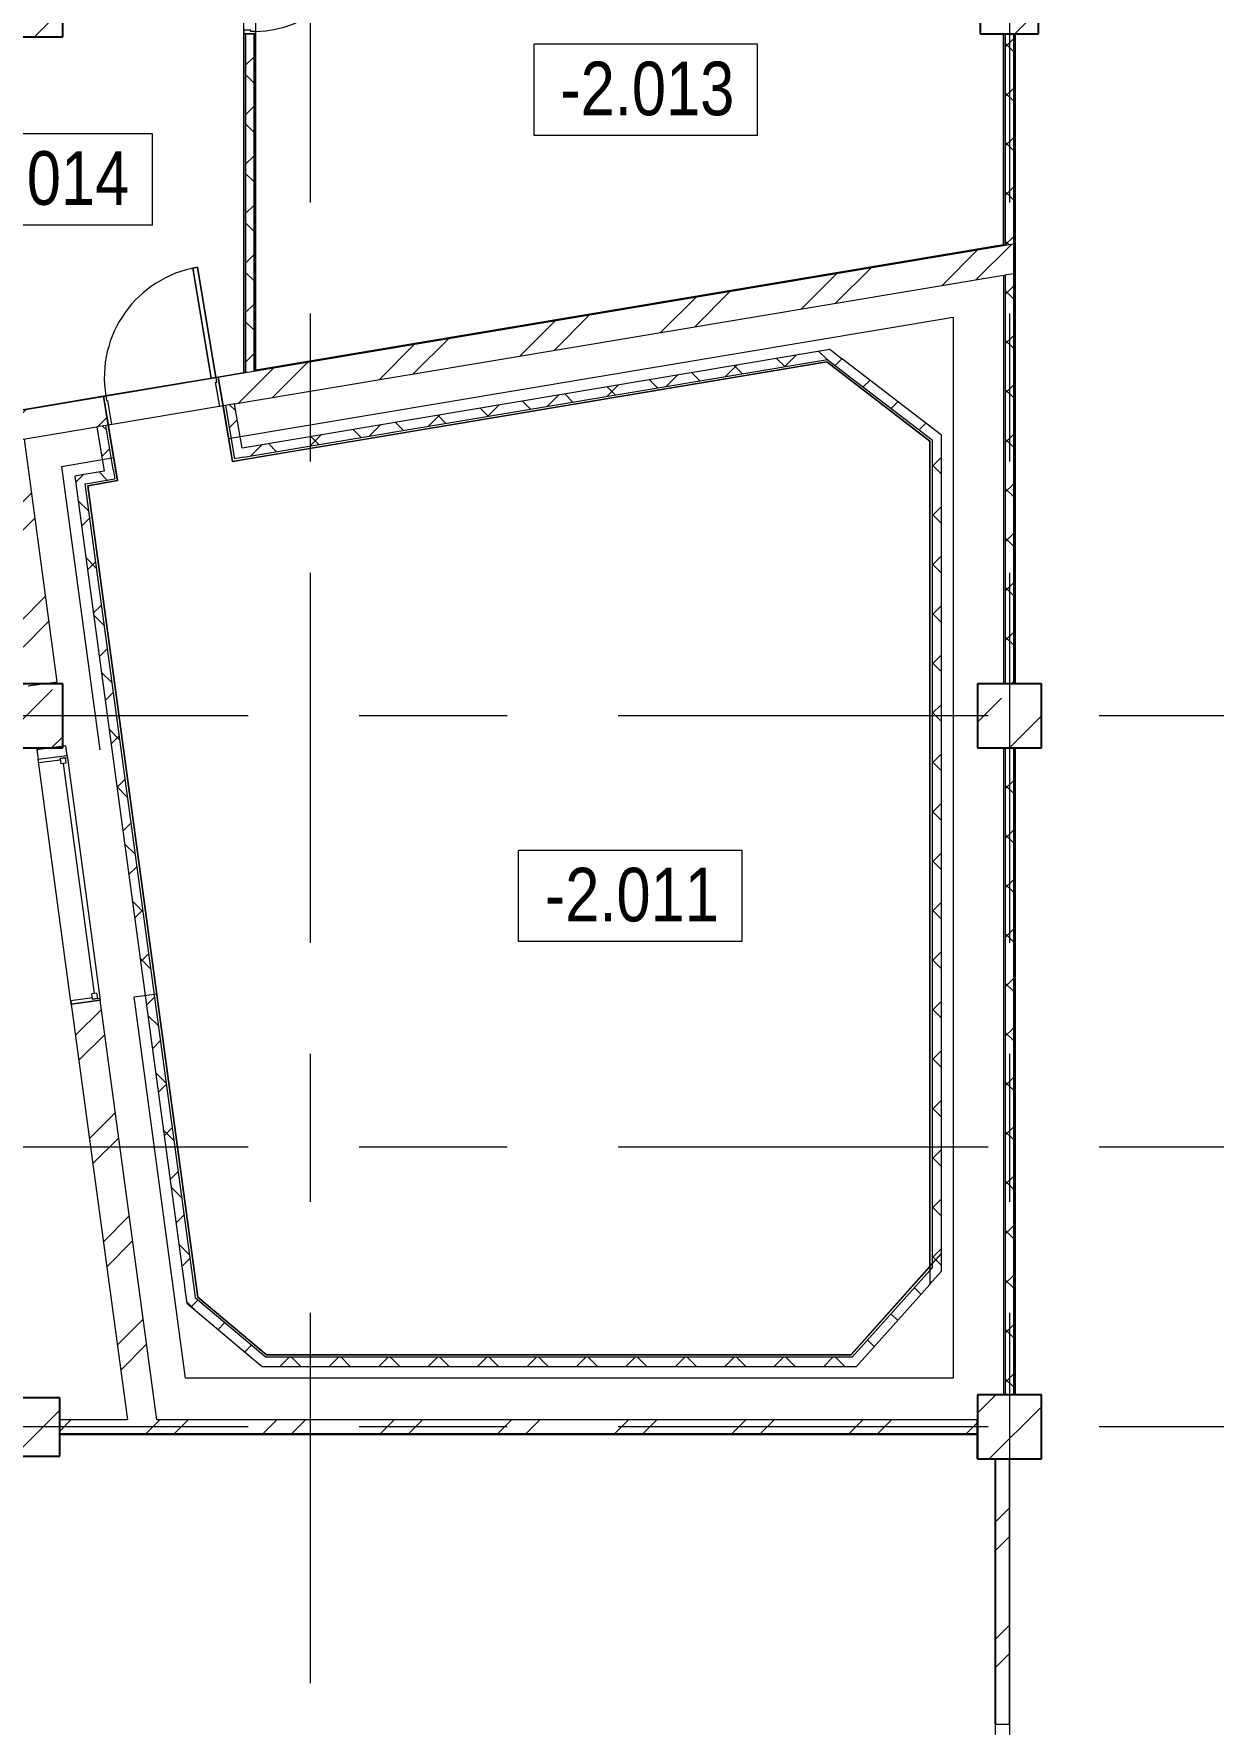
# Model space of a CAD drawing. Header units: millimetres. Extents: x 48966 to 155647, y -43515 to 30475.
# Drawn here: x 63559 to 73681, y -18433 to -3933 of the extents above; entities that cross this region are included whole.
import ezdxf

# ---------------------------------------------------------------- set-up
doc = ezdxf.new("R2010")
doc.units = ezdxf.units.MM
doc.linetypes.add('Осевые', pattern=[6350, 1270, -952.5, 3175, -952.5])
for name, color, linetype, lineweight in [('Двери', 7, 'Continuous', 9), ('Каркас_Импост', 7, 'Continuous', 9), ('Колонны', 7, 'Continuous', 9), ('Колонны-1', 7, 'Continuous', 25), ('Линии-1', 7, 'Continuous', 9), ('Марки помещений', 7, 'Continuous', 9), ('Общие ребра', 7, 'Continuous', 9), ('Окна', 7, 'Continuous', 9), ('Оси-2', 7, 'Осевые', 9), ('Остекление', 7, 'Continuous', 9), ('Панель', 7, 'Continuous', 9), ('Перекрытия', 7, 'Continuous', 9), ('Стены', 7, 'Continuous', 9), ('Стены-1', 7, 'Continuous', 18), ('Штриховка разреза-2', 7, 'Continuous', 9)]:
    doc.layers.add(name, color=color, linetype=linetype, lineweight=lineweight)
doc.styles.add('Arial Narrow_2', font='Arial Narrow.ttf', dxfattribs={"height": 460})
pattern_1 = [(45, (0, 0), (-493.914, 493.914), []), (45, (493.9, 0), (-493.914, 493.914), [873.125, -174.625, 6.706, -167.919])]
pattern_2 = [(45, (0, 0), (-502.8943, 502.8943), []), (45, (0, 762), (-502.8943, 502.8943), [])]
pattern_3 = [(45, (0, 0), (-212.132, 212.132), []), (135, (0, 0), (-212.132, -212.132), [])]

# ---------------------------------------------------------------- blocks, each defined once
blk = doc.blocks.new('Колона монолитная5 - Колона монолитная-460520-План -2-го этажа на отм_ -16_650')
at = {"layer": 'Колонны'}
h = blk.add_hatch(dxfattribs=at)
h.set_pattern_fill('FP_1', color=256, style=0, pattern_type=2)
h.set_pattern_definition(pattern_1)
h.paths.add_polyline_path([(63782, -16133), (63782, -15633), (63282, -15633), (63282, -16133)], flags=0)
at = {"layer": 'Колонны-1'}
for p, q in [((63782, -15633), (63282, -15633)), ((63282, -15633), (63282, -16133)), ((63782, -16133), (63782, -15633)), ((63282, -16133), (63782, -16133))]:
    blk.add_line(p, q, dxfattribs=at)
blk = doc.blocks.new('Колона монолитная6 - Колона монолитная-460532-План -2-го этажа на отм_ -16_650')
at = {"layer": 'Колонны'}
h = blk.add_hatch(dxfattribs=at)
h.set_pattern_fill('FP_1', color=256, style=0, pattern_type=2)
h.set_pattern_definition(pattern_1)
h.paths.add_polyline_path([(72207, -16158), (72207, -15608), (71657, -15608), (71657, -16158)], flags=0)
at = {"layer": 'Колонны-1'}
for p, q in [((72207, -15608), (71657, -15608)), ((71657, -15608), (71657, -16158)), ((72207, -16158), (72207, -15608)), ((71657, -16158), (72207, -16158))]:
    blk.add_line(p, q, dxfattribs=at)
blk = doc.blocks.new('Колона монолитная8 - Колона монолитная-460556-План -2-го этажа на отм_ -16_650')
at = {"layer": 'Колонны'}
h = blk.add_hatch(dxfattribs=at)
h.set_pattern_fill('FP_4', color=256, style=0, pattern_type=2)
h.set_pattern_definition([(45, (8400, -6100), (-493.914, 493.914), []), (45, (8893.9, -6100), (-493.914, 493.914), [873.125, -174.625, 6.706, -167.919])])
h.paths.add_polyline_path([(71657, -16158), (72207, -16158), (72207, -15608), (71657, -15608)], flags=0)
at = {"layer": 'Колонны-1'}
for p, q in [((72207, -15608), (71657, -15608)), ((71657, -15608), (71657, -16158)), ((72207, -16158), (72207, -15608)), ((71657, -16158), (72207, -16158))]:
    blk.add_line(p, q, dxfattribs=at)
blk = doc.blocks.new('Колона монолитная9 - Колона монолитная-460568-План -2-го этажа на отм_ -16_650')
at = {"layer": 'Колонны'}
h = blk.add_hatch(dxfattribs=at)
h.set_pattern_fill('FP_1', color=256, style=0, pattern_type=2)
h.set_pattern_definition(pattern_1)
h.paths.add_polyline_path([(72207, -10058), (72207, -9508), (71657, -9508), (71657, -10058)], flags=0)
at = {"layer": 'Колонны-1'}
for p, q in [((72207, -9508), (71657, -9508)), ((71657, -9508), (71657, -10058)), ((72207, -10058), (72207, -9508)), ((71657, -10058), (72207, -10058))]:
    blk.add_line(p, q, dxfattribs=at)
blk = doc.blocks.new('Колона монолитная15 - Колона монолитная-460640-План -2-го этажа на отм_ -16_650')
at = {"layer": 'Колонны'}
h = blk.add_hatch(dxfattribs=at)
h.set_pattern_fill('FP_8', color=256, style=0, pattern_type=2)
h.set_pattern_definition([(45, (-8400, -12200), (-493.914, 493.914), []), (45, (-7906.1, -12200), (-493.914, 493.914), [873.125, -174.625, 6.706, -167.919])])
h.paths.add_polyline_path([(63782, -16133), (63782, -15633), (63282, -15633), (63282, -16133)], flags=0)
at = {"layer": 'Колонны-1'}
for p, q in [((63782, -15633), (63282, -15633)), ((63282, -15633), (63282, -16133)), ((63782, -16133), (63782, -15633)), ((63282, -16133), (63782, -16133))]:
    blk.add_line(p, q, dxfattribs=at)
blk = doc.blocks.new('Колона монолитная16 - Колона монолитная-460652-План -2-го этажа на отм_ -16_650')
at = {"layer": 'Колонны'}
h = blk.add_hatch(dxfattribs=at)
h.set_pattern_fill('FP_9', color=256, style=0, pattern_type=2)
h.set_pattern_definition([(45, (8400, -12200), (-493.914, 493.914), []), (45, (8893.9, -12200), (-493.914, 493.914), [873.125, -174.625, 6.706, -167.919])])
h.paths.add_polyline_path([(71657, -16158), (72207, -16158), (72207, -15608), (71657, -15608)], flags=0)
at = {"layer": 'Колонны-1'}
for p, q in [((72207, -15608), (71657, -15608)), ((71657, -15608), (71657, -16158)), ((72207, -16158), (72207, -15608)), ((71657, -16158), (72207, -16158))]:
    blk.add_line(p, q, dxfattribs=at)
blk = doc.blocks.new('Дверь - Однопольная - ДВ4_21х9-6240619-План -2-го этажа на отм_ -16_650')
at = {"layer": 'Двери'}
for p, q in [((-389, 908), (-429, 908)), ((-429, 908), (-429, 50)), ((-389, 50), (-389, 908)), ((-429, 50), (-389, 50))]:
    blk.add_line(p, q, dxfattribs=at)
blk.add_arc((-429, 50), 858, 360, 90, dxfattribs=at)
at = {"layer": 'Каркас_Импост'}
for p, q in [((-430, 50), (-450, 50)), ((-450, 50), (-450, -50)), ((-430, 10), (-430, 50)), ((-420, 10), (-430, 10)), ((-420, -50), (-420, 10)), ((430, 10), (420, 10)), ((420, 10), (420, -50)), ((450, 50), (430, 50)), ((430, 50), (430, 10)), ((450, -50), (450, 50)), ((-450, -50), (-420, -50)), ((420, -50), (450, -50))]:
    blk.add_line(p, q, dxfattribs=at)
at = {"layer": 'Панель'}
for p, q in [((-429, 908), (-389, 908)), ((-429, 50), (-429, 908)), ((-389, 908), (-389, 50)), ((-389, 50), (-429, 50))]:
    blk.add_line(p, q, dxfattribs=at)
blk = doc.blocks.new('Дверь - Однопольная - ДВ9__21х10-6240714-План -2-го этажа на отм_ -16_650')
at = {"layer": 'Двери'}
for p, q in [((-479, -125), (-439, -125)), ((-479, -1083), (-479, -125)), ((-439, -125), (-439, -1083)), ((-439, -1083), (-479, -1083))]:
    blk.add_line(p, q, dxfattribs=at)
blk.add_arc((-479, -125), 958, 270, 0, dxfattribs=at)
at = {"layer": 'Каркас_Импост'}
for p, q in [((-500, 125), (-470, 125)), ((-500, -125), (-500, 125)), ((-470, 125), (-470, -85)), ((470, 125), (500, 125)), ((470, -85), (470, 125)), ((500, 125), (500, -125)), ((-480, -125), (-500, -125)), ((-480, -85), (-480, -125)), ((-470, -85), (-480, -85)), ((480, -85), (470, -85)), ((480, -125), (480, -85)), ((500, -125), (480, -125))]:
    blk.add_line(p, q, dxfattribs=at)
at = {"layer": 'Панель'}
for p, q in [((-439, -125), (-479, -125)), ((-479, -125), (-479, -1083)), ((-439, -1083), (-439, -125)), ((-479, -1083), (-439, -1083))]:
    blk.add_line(p, q, dxfattribs=at)
blk = doc.blocks.new('Фрамуга - 1500 x 2120 мм 2-1134275-План -2-го этажа на отм_ -16_650')
at = {"layer": 'Каркас_Импост'}
for p, q in [((-1066.35, 125), (-1098.1, 125)), ((-1066.35, 125), (-1066.35, -61.55)), ((990.15, 125), (1021.9, 125)), ((990.15, -61.55), (990.15, 125)), ((-1098.1, -125), (-1079.05, -125)), ((-1079.05, -61.55), (-1034.6, -61.55)), ((-1079.05, -106), (-1079.05, -61.55)), ((-1079.05, -61.55), (-1066.35, -61.55)), ((-1079.05, -61.55), (-1079.05, -125)), ((-1079.05, -106), (-1034.6, -106)), ((-1034.6, -106), (-1034.6, -61.55)), ((958.4, -106), (958.4, -61.55)), ((1002.85, -61.55), (958.4, -61.55)), ((1002.85, -106), (958.4, -106)), ((990.15, -61.55), (1002.85, -61.55)), ((1002.85, -106), (1002.85, -61.55)), ((1002.85, -61.55), (1002.85, -125)), ((1021.9, -125), (1002.85, -125))]:
    blk.add_line(p, q, dxfattribs=at)
at = {"layer": 'Остекление'}
blk.add_line((-1034.6, -83.775), (958.4, -83.775), dxfattribs=at)
blk = doc.blocks.new('Марка помещения_Р - Марка помещения-4575829-План -2-го этажа на отм_ -16_650')
at = {"layer": 'Марки помещений'}
for p, q in [((-4.79375, -1.95625), (-4.79375, 1.95625)), ((4.79375, 1.95625), (-4.79375, 1.95625)), ((4.79375, -1.95625), (4.79375, 1.95625)), ((4.79375, -1.95625), (-4.79375, -1.95625))]:
    blk.add_line(p, q, dxfattribs=at)

msp = doc.modelspace()

# ---------------------------------------------------------------- hatches: boundary and pattern name
at = {"layer": 'Штриховка разреза-2'}
h = msp.add_hatch(dxfattribs=at)
h.set_pattern_fill('FP_53', color=256, style=0, pattern_type=2)
h.set_pattern_definition(pattern_3)
h.paths.add_polyline_path([(65376.6, -6838.2), (65446.6, -6826.4), (65446.6, -3932.9), (65376.6, -3932.9), (65376.6, -5831.7)], flags=0)
h.paths.add_polyline_path([(65421.6, -3032.9), (65446.6, -3032.9), (65446.6, -2232.9), (65376.6, -2232.9), (65376.6, -3032.9)], flags=0)
h.paths.add_polyline_path([(65376.6, -1332.9), (65446.6, -1332.9), (65446.6, 2382.1), (65376.6, 2382.1), (65376.6, -782.1)], flags=0)
h = msp.add_hatch(dxfattribs=at)
h.set_pattern_fill('FP_53', color=256, style=0, pattern_type=2)
h.set_pattern_definition(pattern_3)
h.paths.add_polyline_path([(71966.6, -9507.9), (71966.6, -5988.4), (71896.6, -6000.1), (71896.6, -9507.9)], flags=0)
h.paths.add_polyline_path([(71896.6, -5746.6), (71966.6, -5734.9), (71966.6, -3932.9), (71896.6, -3932.9)], flags=0)
h = msp.add_hatch(dxfattribs=at)
h.set_pattern_fill('FP_54', color=256, style=0, pattern_type=2)
h.set_pattern_definition(pattern_2)
h.paths.add_polyline_path([(63083.1, -7475.6), (64197.6, -7289), (64156.3, -7042.5), (62557.9, -7310.1)], flags=0)
h.paths.add_polyline_path([(65183.9, -7123.9), (71966.6, -5988.4), (71966.6, -5734.9), (65142.6, -6877.3), (65154.3, -6947.2)], flags=0)
h = msp.add_hatch(dxfattribs=at)
h.set_pattern_fill('FP_53', color=256, style=0, pattern_type=2)
h.set_pattern_definition(pattern_3)
h.paths.add_polyline_path([(65359.1, -7565.1), (70477.8, -6708.2), (70391, -6641.6), (65345.9, -7486.2)], flags=0)
h = msp.add_hatch(dxfattribs=at)
h.set_pattern_fill('FP_53', color=256, style=0, pattern_type=2)
h.set_pattern_definition(pattern_3)
h.paths.add_polyline_path([(71349.8, -7477.6), (71349.8, -7376.8), (70477.8, -6708.2), (70369.9, -6726.2), (71269.8, -7416.3)], flags=0)
h = msp.add_hatch(dxfattribs=at)
h.set_pattern_fill('FP_53', color=256, style=0, pattern_type=2)
h.set_pattern_definition(pattern_3)
h.paths.add_polyline_path([(65280.2, -7578.3), (65359.1, -7565.1), (65282.5, -7107.4), (65203.6, -7120.6)], flags=0)
h = msp.add_hatch(dxfattribs=at)
h.set_pattern_fill('FP_53', color=256, style=0, pattern_type=2)
h.set_pattern_definition(pattern_3)
h.paths.add_polyline_path([(64162.3, -7684), (64241.2, -7670.5), (64177.9, -7292.3), (64099, -7305.5)], flags=0)
h = msp.add_hatch(dxfattribs=at)
h.set_pattern_fill('FP_54', color=256, style=0, pattern_type=2)
h.set_pattern_definition(pattern_2)
h.paths.add_polyline_path([(63511.8, -9524.6), (63759.6, -9491.1), (63478.4, -7409.4), (63231.7, -7450.7), (63422.7, -8864.9)], flags=0)
h = msp.add_hatch(dxfattribs=at)
h.set_pattern_fill('FP_53', color=256, style=0, pattern_type=2)
h.set_pattern_definition(pattern_3)
h.paths.add_polyline_path([(71269.8, -14635.3), (71349.8, -14545.9), (71349.8, -14395.9), (71269.8, -14485.3), (71269.8, -14515.3)], flags=0)
h.paths.add_polyline_path([(71269.8, -14482.3), (71349.8, -14392.9), (71349.8, -7477.6), (71269.8, -7416.3), (71269.8, -10881.4)], flags=0)
h = msp.add_hatch(dxfattribs=at)
h.set_pattern_fill('FP_53', color=256, style=0, pattern_type=2)
h.set_pattern_definition(pattern_3)
h.paths.add_polyline_path([(63999.6, -7792.8), (64254.4, -7749.5), (64241.2, -7670.5), (63988.9, -7713.4)], flags=0)
h = msp.add_hatch(dxfattribs=at)
h.set_pattern_fill('FP_53', color=256, style=0, pattern_type=2)
h.set_pattern_definition(pattern_3)
h.paths.add_polyline_path([(64947.3, -14779.8), (63988.9, -7713.4), (63910, -7726.9), (64856.2, -14703.3)], flags=0)
h = msp.add_hatch(dxfattribs=at)
h.set_pattern_fill('FP_54', color=256, style=0, pattern_type=2)
h.set_pattern_definition(pattern_2)
h.paths.add_polyline_path([(64362.4, -15822.9), (64614.7, -15822.9), (64128.6, -12223.6), (63880.8, -12257.1)], flags=0)
h.paths.add_polyline_path([(63597.1, -10156.2), (63844.9, -10122.7), (63833.8, -10041.1), (63586.1, -10074.6)], flags=0)
h = msp.add_hatch(dxfattribs=at)
h.set_pattern_fill('FP_53', color=256, style=0, pattern_type=2)
h.set_pattern_definition(pattern_3)
h.paths.add_polyline_path([(71966.6, -15607.9), (71966.6, -10057.9), (71896.6, -10057.9), (71896.6, -15607.9)], flags=0)
h = msp.add_hatch(dxfattribs=at)
h.set_pattern_fill('FP_53', color=256, style=0, pattern_type=2)
h.set_pattern_definition(pattern_3)
h.paths.add_polyline_path([(70618.7, -15363.4), (71247.8, -14659.9), (71247.8, -14539.9), (70511.3, -15363.4)], flags=0)
h.paths.add_polyline_path([(71249.8, -14657.7), (71269.8, -14635.3), (71269.8, -14515.3), (71249.8, -14537.7)], flags=0)
h = msp.add_hatch(dxfattribs=at)
h.set_pattern_fill('FP_53', color=256, style=0, pattern_type=2)
h.set_pattern_definition(pattern_3)
h.paths.add_polyline_path([(65423, -15283.4), (65547.4, -15283.4), (64856.2, -14703.3), (64872.1, -14821.2), (65399.1, -15263.4)], flags=0)
h = msp.add_hatch(dxfattribs=at)
h.set_pattern_fill('FP_53', color=256, style=0, pattern_type=2)
h.set_pattern_definition(pattern_3)
h.paths.add_polyline_path([(70484.5, -15363.4), (70511.3, -15363.4), (70582.9, -15283.4), (65423, -15283.4), (65518.3, -15363.4), (70195.3, -15363.4)], flags=0)
h = msp.add_hatch(dxfattribs=at)
h.set_pattern_fill('FP_54', color=256, style=0, pattern_type=2)
h.set_pattern_definition(pattern_2)
h.paths.add_polyline_path([(71656.6, -15942.9), (71656.6, -15822.9), (63781.6, -15822.9), (63781.6, -15942.9), (70195.3, -15942.9)], flags=0)
h = msp.add_hatch(dxfattribs=at)
h.set_pattern_fill('FP_54', color=256, style=0, pattern_type=2)
h.set_pattern_definition(pattern_2)
h.paths.add_polyline_path([(71811.6, -22512.9), (71931.6, -22512.9), (71931.6, -19932.9), (71811.6, -19932.9), (71811.6, -22507.9)], flags=0)
h.paths.add_polyline_path([(71811.6, -18432.9), (71931.6, -18432.9), (71931.6, -16157.9), (71811.6, -16157.9)], flags=0)

# ---------------------------------------------------------------- linework, layer by layer
at = {"layer": 'Линии-1'}
for p, q in [((65230.8, -7404.2), (71449.8, -6363.1)), ((71449.8, -6363.1), (71449.8, -15463.4)), ((70364.6, -6747.4), (65265, -7601.1)), ((71249.8, -7426.1), (70364.6, -6747.4)), ((65183.9, -7123.9), (65265, -7601.1)), ((64197.6, -7289), (64278.7, -7766.3)), ((71249.8, -14507.7), (71249.8, -7426.1)), ((63797.4, -7643.4), (64244.9, -7567.3)), ((63797.4, -7643.4), (64125.7, -10074.3)), ((64278.7, -7766.3), (64022.1, -7809.2)), ((64022.1, -7809.2), (64966, -14769.4)), ((64419.5, -12193.1), (64614.5, -12166.7)), ((64861.1, -15463.4), (64419.5, -12193.1)), ((70573.9, -15263.4), (71249.8, -14507.7)), ((64966, -14769.4), (65554.7, -15263.4)), ((65554.7, -15263.4), (70573.9, -15263.4)), ((71449.8, -15463.4), (64861.1, -15463.4))]:
    msp.add_line(p, q, dxfattribs=at)
at = {"layer": 'Общие ребра'}
for p, q in [((65361.6, -3932.9), (65361.6, -6835.6)), ((65376.6, -3932.9), (65376.6, -6838.2)), ((65446.6, -3932.9), (65446.6, -6826.4)), ((65461.6, -6823.9), (65461.6, -3932.9)), ((71896.6, -3932.9), (71896.6, -5746.6)), ((71966.6, -3932.9), (71966.6, -5734.9)), ((71881.6, -5749.1), (71896.6, -5746.6)), ((71896.6, -5746.6), (71966.6, -5734.9)), ((71966.6, -5734.9), (71966.6, -5988.4)), ((71966.6, -5734.9), (71966.6, -5988.4)), ((71881.6, -6002.6), (71896.6, -6000.1)), ((71896.6, -6000.1), (71966.6, -5988.4)), ((71896.6, -6000.1), (71896.6, -9507.9)), ((71966.6, -5988.4), (71966.6, -9507.9)), ((65359.1, -7565.1), (70369.9, -6726.2)), ((70369.9, -6726.2), (70391.6, -6742.9)), ((70391.6, -6742.9), (71269.8, -7416.3)), ((65361.6, -6840.7), (65142.6, -6877.3)), ((65361.6, -6840.7), (65376.6, -6838.2)), ((65376.6, -6838.2), (65446.6, -6826.4)), ((65446.6, -6826.4), (65461.6, -6823.9)), ((64156.3, -7042.5), (63111.9, -7217.3)), ((65203.6, -7120.6), (65183.9, -7123.9)), ((65282.5, -7107.4), (65203.6, -7120.6)), ((65203.6, -7120.6), (65280.2, -7578.3)), ((64177.9, -7292.3), (64099, -7305.5)), ((64197.6, -7289), (64177.9, -7292.3)), ((64241.2, -7670.5), (64177.9, -7292.3)), ((71269.8, -7416.3), (71269.8, -7441.5)), ((71269.8, -7441.5), (71269.8, -14482.3)), ((64241.2, -7670.5), (64254.4, -7749.5)), ((65359.1, -7565.1), (65280.2, -7578.3)), ((63999.6, -7792.8), (64019.4, -7789.4)), ((64943.3, -14750.3), (63999.6, -7792.8)), ((64019.4, -7789.4), (64254.4, -7749.5)), ((71896.6, -10057.9), (71896.6, -15607.9)), ((71966.6, -10057.9), (71966.6, -15607.9)), ((71249.8, -14504.7), (71269.8, -14482.3)), ((71249.8, -14507.7), (71269.8, -14485.3)), ((71269.8, -14482.3), (71349.8, -14392.9)), ((71269.8, -14485.3), (71349.8, -14395.9)), ((71269.8, -14485.3), (71269.8, -14515.3)), ((71247.8, -14539.9), (70582.9, -15283.4)), ((71247.8, -14509.9), (71247.8, -14539.9)), ((71247.8, -14539.9), (71247.8, -14659.9)), ((71269.8, -14515.3), (71249.8, -14537.7)), ((64947.3, -14779.8), (64943.3, -14750.3)), ((65523.6, -15263.4), (64947.3, -14779.8)), ((65547.4, -15283.4), (65523.6, -15263.4)), ((70556, -15283.4), (65547.4, -15283.4)), ((70582.9, -15283.4), (70556, -15283.4)), ((71811.6, -16157.9), (71811.6, -18432.9)), ((71811.6, -18432.9), (71811.6, -16157.9)), ((71931.6, -18432.9), (71931.6, -16159.9))]:
    msp.add_line(p, q, dxfattribs=at)
at = {"layer": 'Оси-2'}
for p, q in [((65931.6, 25417.1), (65931.6, -41737.8)), ((71931.6, 25417.1), (71931.6, -41737.8)), ((150171.6, -9782.9), (50565.6, -9782.9)), ((150171.6, -13482.9), (50565.6, -13482.9)), ((150171.6, -15882.9), (50565.6, -15882.9))]:
    msp.add_line(p, q, dxfattribs=at)
at = {"layer": 'Перекрытия'}
for p, q in [((65361.6, -6840.7), (65361.6, 2367.1)), ((63806.6, -3407.9), (63806.6, -3957.9)), ((71681.6, -3932.9), (71681.6, -3432.9)), ((72181.6, -3432.9), (72181.6, -3932.9)), ((63806.6, -3957.9), (63256.6, -3957.9)), ((65461.6, -3932.9), (65461.6, -6823.9)), ((71881.6, -3932.9), (71681.6, -3932.9)), ((71881.6, -5749.1), (71881.6, -3932.9)), ((72181.6, -3932.9), (71981.6, -3932.9)), ((71981.6, -3932.9), (71981.6, -9507.9)), ((65461.6, -6823.9), (71881.6, -5749.1)), ((70364.6, -6747.4), (65263.8, -7601.3)), ((71249.8, -7426.1), (70364.6, -6747.4)), ((63101, -7219.1), (65361.6, -6840.7)), ((65142.6, -6877.3), (64156.3, -7042.5)), ((65263.8, -7601.3), (65142.6, -6877.3)), ((64156.3, -7042.5), (64277.4, -7765.8)), ((71249.8, -14504.7), (71249.8, -7426.1)), ((64277.4, -7765.8), (64022.1, -7809.2)), ((64022.1, -7809.2), (64966, -14769.4)), ((71981.6, -9507.9), (72206.6, -9507.9)), ((72206.6, -9507.9), (72206.6, -10057.9)), ((72206.6, -10057.9), (71981.6, -10057.9)), ((71981.6, -10057.9), (71981.6, -15607.9)), ((70573.9, -15263.4), (71249.8, -14507.7)), ((64966, -14769.4), (65554.7, -15263.4)), ((65554.7, -15263.4), (70573.9, -15263.4)), ((71981.6, -15607.9), (72206.6, -15607.9)), ((72206.6, -15607.9), (72206.6, -16157.9)), ((71656.6, -15942.9), (63781.6, -15942.9)), ((63781.6, -15942.9), (63781.6, -16132.9)), ((71656.6, -16157.9), (71656.6, -15942.9)), ((63781.6, -16132.9), (63281.6, -16132.9)), ((71811.6, -16157.9), (71656.6, -16157.9)), ((71811.6, -18432.9), (71811.6, -16157.9)), ((72206.6, -16157.9), (71931.6, -16157.9)), ((71931.6, -16157.9), (71931.6, -22632.9))]:
    msp.add_line(p, q, dxfattribs=at)
at = {"layer": 'Стены'}
for p, q in [((65361.6, -3932.9), (65361.6, -3032.9)), ((65461.6, -3032.9), (65461.6, -3932.9)), ((65461.6, -3932.9), (65361.6, -3932.9)), ((64156.3, -7042.5), (65142.6, -6877.3)), ((65142.6, -6877.3), (65183.9, -7123.9)), ((64197.6, -7289), (64156.3, -7042.5)), ((65183.9, -7123.9), (64197.6, -7289)), ((63597.1, -10156.2), (63844.9, -10122.7)), ((63844.9, -10122.7), (64128.6, -12223.6)), ((63880.8, -12257.1), (63597.1, -10156.2)), ((63880.8, -12257.1), (64128.6, -12223.6)), ((71811.6, -18432.9), (71931.6, -18432.9)), ((71811.6, -19932.9), (71811.6, -18432.9))]:
    msp.add_line(p, q, dxfattribs=at)
at = {"layer": 'Стены-1'}
for p, q in [((65461.6, -3932.9), (65361.6, -3932.9)), ((71981.6, -3932.9), (71881.6, -3932.9)), ((71881.6, -3932.9), (71881.6, -5749.1)), ((71981.6, -9507.9), (71981.6, -3932.9)), ((71881.6, -5749.1), (65461.6, -6823.9)), ((71879.6, -5744.4), (65463.6, -6818.5)), ((65463.6, -6823.6), (71881.6, -5749.1)), ((71881.6, -5749.1), (71881.6, -5744.1)), ((65282.5, -7107.4), (71881.6, -6002.6)), ((71881.6, -6002.6), (71881.6, -9507.9)), ((70391, -6641.6), (65345.9, -7486.2)), ((70477.8, -6708.2), (70391, -6641.6)), ((65362.4, -7584.8), (70364.6, -6747.4)), ((70364.6, -6747.4), (71249.8, -7426.1)), ((70499.5, -6724.8), (70477.8, -6708.2)), ((71349.8, -7376.8), (70499.5, -6724.8)), ((65142.6, -6877.3), (65183.9, -7123.9)), ((65361.6, -6835.6), (65361.6, -6840.7)), ((64197.6, -7289), (64156.3, -7042.5)), ((65181.9, -7124.2), (65261.8, -7601.7)), ((65183.9, -7123.9), (65263.8, -7601.3)), ((65263.8, -7601.3), (65183.9, -7123.9)), ((65345.9, -7486.2), (65282.5, -7107.4)), ((63083.1, -7475.6), (64099, -7305.5)), ((64099, -7305.5), (64162.3, -7684)), ((64260.9, -7667.2), (64197.6, -7289)), ((71349.8, -7477.6), (71349.8, -7376.8)), ((63759.6, -9491.1), (63478.4, -7409.4)), ((71249.8, -7426.1), (71247.8, -7424.6)), ((71247.8, -7427.1), (71247.8, -14509.9)), ((71249.8, -7426.1), (71249.8, -14504.7)), ((71249.8, -14507.7), (71249.8, -7426.1)), ((71349.8, -7502.8), (71349.8, -7477.6)), ((71349.8, -14392.9), (71349.8, -7502.8)), ((64162.3, -7684), (64008.6, -7710.1)), ((64274.1, -7746.1), (64260.9, -7667.2)), ((65261.8, -7601.7), (65263.8, -7601.3)), ((65263.8, -7601.3), (65283.5, -7598)), ((65283.5, -7598), (65362.4, -7584.8)), ((63988.9, -7713.4), (63910, -7726.9)), ((63910, -7726.9), (64852.2, -14673.9)), ((64008.6, -7710.1), (63988.9, -7713.4)), ((64022.1, -7809.2), (64277.4, -7765.8)), ((64024, -7808.9), (64022.1, -7809.2)), ((64966, -14769.4), (64022.1, -7809.2)), ((64022.1, -7809.2), (64966, -14769.4)), ((64967.9, -14768.4), (64024.3, -7810.9)), ((64277.4, -7765.8), (64274.1, -7746.1)), ((63511.8, -9524.6), (63759.6, -9491.1)), ((71881.6, -9507.9), (71981.6, -9507.9)), ((63833.8, -10041.1), (63586.1, -10074.6)), ((63586.1, -10074.6), (63597.1, -10156.2)), ((63597.1, -10156.2), (63844.9, -10122.7)), ((63844.9, -10122.7), (63833.8, -10041.1)), ((71981.6, -10057.9), (71881.6, -10057.9)), ((71881.6, -10057.9), (71881.6, -15607.9)), ((71981.6, -15607.9), (71981.6, -10057.9)), ((64128.6, -12223.6), (63880.8, -12257.1)), ((63880.8, -12257.1), (64362.4, -15822.9)), ((64614.7, -15822.9), (64128.6, -12223.6)), ((71349.8, -14395.9), (71349.8, -14392.9)), ((71349.8, -14545.9), (71349.8, -14395.9)), ((71249.8, -14504.7), (70573, -15261.4)), ((71247.8, -14509.9), (70573.9, -15263.4)), ((70575.7, -15261.4), (71249.8, -14507.7)), ((71249.8, -14657.7), (71269.8, -14635.3)), ((71269.8, -14635.3), (71349.8, -14545.9)), ((64852.2, -14673.9), (64856.2, -14703.3)), ((64856.2, -14703.3), (64872.1, -14821.2)), ((65554.7, -15263.4), (64966, -14769.4)), ((64966, -14769.4), (64968.3, -14771.3)), ((70618.7, -15363.4), (71247.8, -14659.9)), ((71247.8, -14659.9), (71249.8, -14657.7)), ((64872.1, -14821.2), (65399.1, -15263.4)), ((65399.1, -15263.4), (65423, -15283.4)), ((65423, -15283.4), (65518.3, -15363.4)), ((65518.3, -15363.4), (70484.5, -15363.4)), ((70573.9, -15263.4), (65554.7, -15263.4)), ((70484.5, -15363.4), (70511.3, -15363.4)), ((70511.3, -15363.4), (70618.7, -15363.4)), ((71881.6, -15607.9), (71981.6, -15607.9)), ((64362.4, -15822.9), (63781.6, -15822.9)), ((63781.6, -15822.9), (63781.6, -15942.9)), ((63781.6, -15942.9), (71656.6, -15942.9)), ((71656.6, -15942.9), (63781.6, -15942.9)), ((63781.6, -15942.9), (63781.6, -15947.9)), ((63783.6, -15947.9), (71654.6, -15947.9)), ((71656.6, -15822.9), (64614.7, -15822.9)), ((71656.6, -15942.9), (71656.6, -15822.9)), ((71656.6, -15947.9), (71656.6, -15942.9)), ((71811.6, -16157.9), (71806.6, -16157.9)), ((71806.6, -16159.9), (71806.6, -18432.9)), ((71931.6, -16157.9), (71811.6, -16157.9)), ((71931.6, -16159.9), (71931.6, -16157.9)), ((71806.6, -18432.9), (71811.6, -18432.9)), ((71811.6, -18432.9), (71931.6, -18432.9))]:
    msp.add_line(p, q, dxfattribs=at)

# ---------------------------------------------------------------- block references
at = {"layer": 'Двери'}
for name, p, rotation in [('Дверь - Однопольная - ДВ4_21х9-6240619-План -2-го этажа на отм_ -16_650', (65411.6, -3482.9), 269.9999999999999), ('Дверь - Однопольная - ДВ9__21х10-6240714-План -2-го этажа на отм_ -16_650', (64670.1, -7083.2), 189.503879617484)]:
    msp.add_blockref(name, p, dxfattribs=dict(at, rotation=rotation))
at = {"layer": 'Колонны'}
for name, p in [('Колона монолитная16 - Колона монолитная-460652-План -2-го этажа на отм_ -16_650', (-8400, 12200)), ('Колона монолитная15 - Колона монолитная-460640-План -2-го этажа на отм_ -16_650', (8400, 12200)), ('Колона монолитная8 - Колона монолитная-460556-План -2-го этажа на отм_ -16_650', (-8400, 6100)), ('Колона монолитная9 - Колона монолитная-460568-План -2-го этажа на отм_ -16_650', (0, 0)), ('Колона монолитная5 - Колона монолитная-460520-План -2-го этажа на отм_ -16_650', (0, 0)), ('Колона монолитная6 - Колона монолитная-460532-План -2-го этажа на отм_ -16_650', (0, 0))]:
    msp.add_blockref(name, p, dxfattribs=at)
at = {"layer": 'Марки помещений', "xscale": 199.9999999999999, "yscale": 199.9999999999999, "zscale": 199.9999999999999}
for p in [(68811, -4413.4), (63617.9, -5181.8), (68678.5, -11328.7)]:
    msp.add_blockref('Марка помещения_Р - Марка помещения-4575829-План -2-го этажа на отм_ -16_650', p, dxfattribs=at)
at = {"layer": 'Окна', "rotation": 97.69118531683337}
msp.add_blockref('Фрамуга - 1500 x 2120 мм 2-1134275-План -2-го этажа на отм_ -16_650', (63857.7, -11152.1), dxfattribs=at)

# ---------------------------------------------------------------- texts
at = {"layer": 'Марки помещений', "char_height": 460, "width": 1795.78, "attachment_point": 1, "style": 'Arial Narrow_2'}
for s, insert in [('-2.013', (68077.1, -4171.6)), ('-2.014', (62884, -4940)), ('-2.011', (67944.6, -11086.9))]:
    msp.add_mtext(s, dxfattribs=dict(at, insert=insert))

doc.saveas('drawing.dxf')
